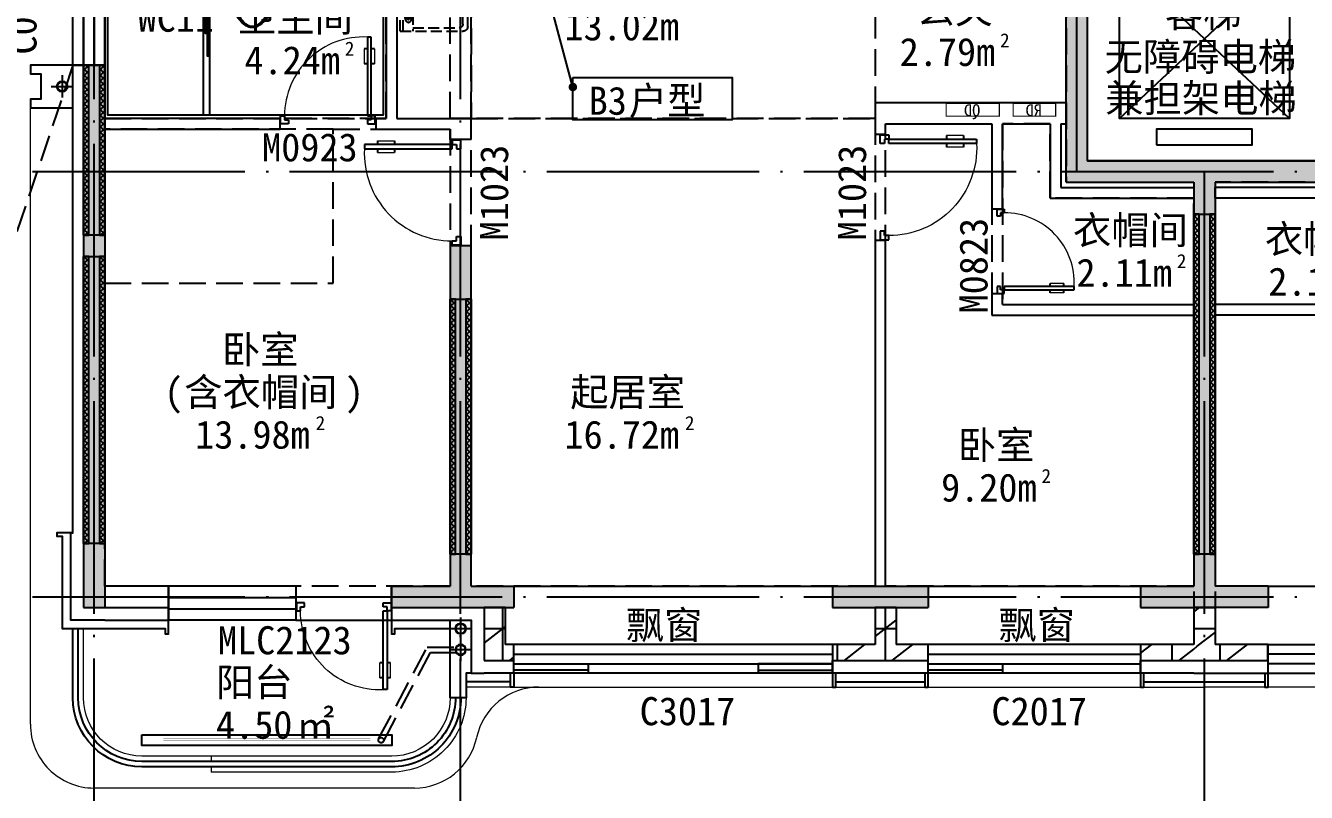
# Model space of a CAD drawing. Extents: x -46233 to 84150, y 109350 to 390860.
# Drawn here: x 7158 to 19213, y 254659 to 261873 of the extents above; entities that cross this region are included whole.
import ezdxf
from ezdxf.xclip import XClip

# ---------------------------------------------------------------- set-up
doc = ezdxf.new("R2010")
doc.units = 0
doc.header["$LTSCALE"] = 1000
doc.header["$MEASUREMENT"] = 0
doc.header["$XCLIPFRAME"] = 0
for name, pattern in [('125-WC-2x1.6+2.65x1.6$0$__DASH', [0.35, 0.25, -0.1]), ('3#-轴线$1$DOTE', [2.42, 2, -0.2, 0.02, -0.2]), ('3#楼O层线脚$0$DASH', [0.35, 0.25, -0.1]), ('3#楼O层线脚$0$DOTE', [2.42, 2, -0.2, 0.02, -0.2]), ('DASH', [0.35, 0.25, -0.1])]:
    doc.linetypes.add(name, pattern=pattern)
doc.layers.get('Defpoints').update_dxf_attribs({"color": 4, "linetype": 'DASH'})
for name, color, linetype in [('$1$A-ANNO-TEXT', 7, 'Continuous'), ('120-O-MC$0$A-ANNO-HATC-SOLD', 252, 'Continuous'), ('120-O-MC$0$A-COLU-CONC-HATC', 204, 'Continuous'), ('120-O-MC$0$A-DOOR', 51, 'Continuous'), ('120-O-MC$0$A-WALL-BLOK', 131, 'Continuous'), ('120-O-MC$0$A-WALL-INSL', 241, 'Continuous'), ('120-墙体$0$120-墙体$0$A-COLU-CONC-HATC', 204, 'Continuous'), ('120-墙体$0$120-墙体$0$A-WALL-BLOK', 131, 'Continuous'), ('120-墙体$0$120-墙体$0$A-WALL-CONC', 9, 'Continuous'), ('120-文字-标$0$A-ANNO-TEXT', 7, 'Continuous'), ('125-MC-交接$0$A-COLU-CONC-HATC', 204, 'Continuous'), ('125-MC-交接$0$A-WALL-BLOK', 131, 'Continuous'), ('125-MC-交接$0$A-WALL-INSL', 241, 'Continuous'), ('125-MC编号-偶$0$A-ANNO-TEXT', 255, 'Continuous'), ('125-O-MC$0$A-ANNO-HATC-SOLD', 252, 'Continuous'), ('125-O-MC$0$A-COLU-CONC-HATC', 204, 'Continuous'), ('125-O-MC$0$A-DOOR', 51, 'Continuous'), ('125-O-MC$0$A-FLOR-HRAL', 71, 'Continuous'), ('125-O-MC$0$A-WALL-BLOK', 131, 'Continuous'), ('125-O-MC$0$A-WALL-INSL', 241, 'Continuous'), ('125-WC-2x1.6+2.65x1.6$0$A-FLOR-SPCL', 225, 'Continuous'), ('125-WC-2x1.6+2.65x1.6$0$FF-FIXT', 31, 'Continuous'), ('125-WC-2x1.6+2.65x1.6$0$FF-洁具及配件', 31, 'Continuous'), ('125-墙体$0$$0$A-ANNO-TEXT', 3, 'Continuous'), ('125-墙体$0$125-墙体$0$A-COLU-CONC-HATC', 204, 'Continuous'), ('125-墙体$0$125-墙体$0$A-DOOR', 51, 'Continuous'), ('125-墙体$0$125-墙体$0$A-WALL-BLOK', 131, 'Continuous'), ('125-墙体$0$125-墙体$0$A-WALL-CONC', 9, 'Continuous'), ('125-墙体$0$125-墙体$0$A-WALL-INSL', 241, 'Continuous'), ('125-墙体$0$P-FIRE-FH', 1, 'Continuous'), ('125-文字-标$0$A-ANNO-TEXT', 7, 'Continuous'), ('125-核心筒-标准层$0$A-COLU-CONC-HATC', 204, 'Continuous'), ('125-核心筒-标准层$0$A-FLOR-EVTR', 51, 'Continuous'), ('125-核心筒-标准层$0$A-WALL-CONC', 9, 'Continuous'), ('3#-轴线$1$A-ANNO-DOTE', 10, '3#-轴线$1$DOTE'), ('3#楼O层线脚$0$A-00-HX-113-wall-01Y$0$HRAL', 31, 'Continuous'), ('3#楼O层线脚$0$A-00-HX-113-wall-01Y$0$SUPF', 151, 'Continuous'), ('3#楼O层线脚$0$A-FLOR-OVHD', 171, '3#楼O层线脚$0$DASH'), ('3#楼O层线脚$0$A-FLOR-UNDR', 177, 'Continuous'), ('3#楼O层线脚$0$bolibeiban剖', 4, 'Continuous'), ('A-ANNO-HATC-PATT', 8, 'Continuous'), ('A-ANNO-NOTE', 3, 'Continuous'), ('A-ANNO-TEXT', 255, 'Continuous'), ('A-DRAN-SYMB', 243, 'Continuous'), ('A-WALL-INSL', 241, 'Continuous'), ('S-ANNO-TEXT', 7, 'Continuous'), ('S-PC-FQ-WYQ', 4, 'Continuous'), ('公区-文字-标$0$A-ANNO-TEXT', 7, 'Continuous')]:
    doc.layers.add(name, color=color, linetype=linetype)
doc.layers.add('3#楼O层线脚$0$A-00-15-1#-PM-2F$0$00-装饰-看', color=46, linetype='Continuous', lineweight=5)
doc.layers.add('3#楼O层线脚$0$A-00-15-4#-PM-TF$0$00-装饰-看', color=46, linetype='Continuous', lineweight=5)
doc.styles.add('120-文字-标$0$Standard', font='')
doc.styles.add('125-MC编号-偶$0$Standard', font='')
doc.styles.add('125-墙体$0$Standard', font='')
doc.styles.add('125-文字-标$0$Standard', font='')
doc.styles.get("Standard").update_dxf_attribs({"font": ''})
doc.styles.add('公区-文字-标$0$Standard', font='')
doc.styles.get('120-文字-标$0$Standard').set_extended_font_data('SimSun')
doc.styles.get('125-MC编号-偶$0$Standard').set_extended_font_data('SimSun')
doc.styles.get('125-墙体$0$Standard').set_extended_font_data('SimSun')
doc.styles.get('125-文字-标$0$Standard').set_extended_font_data('SimSun')
doc.styles.get('Standard').set_extended_font_data('SimSun')
doc.styles.get('公区-文字-标$0$Standard').set_extended_font_data('SimSun')
pattern_1 = [(0, (0, 0), (0, 350), []), (37.875, (400, 0), (-169.6153, 218.0767), []), (90, (400, 0), (-450, 3e-14), [])]

# ---------------------------------------------------------------- blocks, each defined once
blk = doc.blocks.new('125-O-MC$0$BGBFG')
at = {"layer": '125-O-MC$0$A-FLOR-HRAL'}
blk.add_lwpolyline([(0, 0), (700, 0), (700, -60), (0, -60)], close=True, dxfattribs=at)
blk.add_lwpolyline([(700, 0), (700, -90)], dxfattribs=at)
blk = doc.blocks.new('125-O-MC$0$$DorLib2D$00000009')
for p, q in [((0.413, 0.905), (0.413, 0.081)), ((0.454, 0.905), (0.413, 0.905)), ((0.454, 0.081), (0.454, 0.905)), ((0.413, 0.782), (0.378, 0.782)), ((0.489, 0.782), (0.454, 0.782)), ((0.413, 0.624), (0.378, 0.624)), ((0.489, 0.624), (0.454, 0.624)), ((-0.494, 0.081), (-0.453, 0.081)), ((-0.494, -0.002), (-0.494, 0.081)), ((-0.453, 0.081), (-0.453, 0.039)), ((-0.453, 0.039), (-0.412, 0.039)), ((-0.412, 0.039), (-0.412, -0.002)), ((0.413, 0.081), (0.454, 0.081)), ((0.454, 0.039), (0.413, 0.039)), ((0.413, 0.039), (0.413, -0.002)), ((0.495, 0.081), (0.454, 0.081)), ((0.454, 0.081), (0.454, 0.039)), ((0.495, -0.002), (0.495, 0.081)), ((-0.494, -0.002), (-0.494, -0.002)), ((-0.412, -0.002), (-0.494, -0.002)), ((0.413, -0.002), (0.495, -0.002)), ((0.495, -0.002), (0.495, -0.002))]:
    blk.add_line(p, q)
at = {"lineweight": 13}
for p, q in [((0.378, 0.782), (0.378, 0.624)), ((0.489, 0.782), (0.489, 0.624))]:
    blk.add_line(p, q, dxfattribs=at)
blk.add_arc((0.372, 0.082), 0.825, 87.134, 180.0717, dxfattribs=at)
blk = doc.blocks.new('125-O-MC$0$$TCHSYS$WIN2D')
for p, q in [((-0.5, 0.5), (0.5, 0.5)), ((-0.5, 0.5), (-0.5, -0.5)), ((0.5, 0.5), (0.5, -0.5)), ((0.5, 0.167), (-0.5, 0.167)), ((0.5, -0.167), (-0.5, -0.167)), ((-0.5, -0.5), (0.5, -0.5))]:
    blk.add_line(p, q)
blk = doc.blocks.new('125-O-MC$0$$WINLIB2D$00000001')
at = {"color": 0}
for points in [[(-0.5, 0.5), (-0.5, -0.5)], [(-0.5, 0.5), (0.5, 0.5)], [(0.5, -0.5), (0.5, 0.5)], [(0.5, 0.1667), (-0.5, 0.1667)], [(0.5, -0.1667), (-0.5, -0.1667)], [(-0.5, -0.5), (0.5, -0.5)]]:
    blk.add_lwpolyline(points, dxfattribs=at)
blk = doc.blocks.new('125-O-MC')
at = {"layer": '125-O-MC$0$A-COLU-CONC-HATC'}
h = blk.add_hatch(dxfattribs=at)
h.set_pattern_fill('空心砖', color=256, scale=100, style=0)
h.set_pattern_definition(pattern_1)
h.paths.add_polyline_path([(3670, -11200), (3670, -11700), (3870, -11550), (3870, -11200)])
h = blk.add_hatch(dxfattribs=at)
h.set_pattern_fill('空心砖', color=256, scale=100, style=0)
h.set_pattern_definition(pattern_1)
h.paths.add_polyline_path([(7350, -11200), (7350, -11550), (7450, -11600), (7550, -11550), (7550, -11200)])
h = blk.add_hatch(dxfattribs=at)
h.set_pattern_fill('空心砖', color=256, scale=100, style=0)
h.set_pattern_definition(pattern_1)
h.paths.add_polyline_path([(3670, -11700), (3950, -11700), (3950, -11550), (3870, -11550)])
h = blk.add_hatch(dxfattribs=at)
h.set_pattern_fill('空心砖', color=256, scale=100, style=0)
h.set_pattern_definition(pattern_1)
h.paths.add_polyline_path([(7350, -11550), (6950, -11550), (6950, -11700), (7450, -11700), (7450, -11600)])
h = blk.add_hatch(dxfattribs=at)
h.set_pattern_fill('空心砖', color=256, scale=100, style=0)
h.set_pattern_definition(pattern_1)
h.paths.add_polyline_path([(7450, -11700), (7850, -11700), (7850, -11550), (7550, -11550), (7450, -11600)])
h = blk.add_hatch(dxfattribs=at)
h.set_pattern_fill('空心砖', color=256, scale=100, style=0)
h.set_pattern_definition(pattern_1)
h.paths.add_polyline_path([(10350, -11550), (9850, -11550), (9850, -11700), (10350, -11700)])
at = {"layer": '125-O-MC$0$A-ANNO-HATC-SOLD'}
for points in [[(3950, -11000), (6950, -11000)], [(7850, -11000), (9850, -11000)]]:
    blk.add_lwpolyline(points, dxfattribs=at)
at = {"layer": '125-O-MC$0$A-DOOR'}
blk.add_line((1900, -11320), (2800, -11320), dxfattribs=at)
at = {"layer": '125-O-MC$0$A-WALL-BLOK'}
for p, q in [((700, -11000), (100, -11000)), ((100, -11000), (100, -11200)), ((700, -11200), (700, -11000)), ((2800, -11200), (2800, -11000)), ((100, -11200), (700, -11200)), ((3670, -11200), (3670, -11700)), ((3870, -11200), (3670, -11200)), ((3870, -11200), (3870, -11550)), ((7350, -11200), (7350, -11550)), ((7550, -11200), (7350, -11200)), ((7550, -11200), (7550, -11550)), ((3950, -11550), (3870, -11550)), ((3950, -11700), (3950, -11550)), ((7350, -11550), (6950, -11550)), ((6950, -11550), (6950, -11700)), ((7850, -11550), (7550, -11550)), ((7850, -11700), (7850, -11550)), ((10350, -11550), (9850, -11550)), ((9850, -11550), (9850, -11700)), ((3670, -11700), (3950, -11700)), ((6950, -11700), (7450, -11700)), ((7450, -11700), (7850, -11700)), ((9850, -11700), (10350, -11700))]:
    blk.add_line(p, q, dxfattribs=at)
at = {"layer": '125-O-MC$0$A-WALL-INSL'}
for p, q in [((700, -11320), (700, -11200)), ((100, -11320), (700, -11320)), ((3950, -11820), (3950, -11700)), ((6950, -11820), (6950, -11700)), ((7850, -11820), (7850, -11700)), ((9850, -11820), (9850, -11700)), ((3950, -11820), (3670, -11820)), ((7450, -11820), (6950, -11820)), ((7850, -11820), (7450, -11820)), ((10350, -11820), (9850, -11820))]:
    blk.add_line(p, q, dxfattribs=at)
for points in [[(100, -11320), (-220, -11320), (-220, -10500), (-200, -10500), (-200, -6100), (-100, -6100)], [(2800, -11200), (2800, -11320), (3550, -11320), (3550, -11820), (3670, -11820)]]:
    blk.add_lwpolyline(points, dxfattribs=at)
for p in [(3950, -11730), (7850, -11730)]:
    blk.add_blockref('125-O-MC$0$BGBFG', p)
at = {"xscale": -1}
blk.add_blockref('125-O-MC$0$BGBFG', (6950, -11730), dxfattribs=at)
at = {"layer": '125-O-MC$0$A-DOOR', "zscale": 320}
for name, p, xscale, yscale in [('125-O-MC$0$$TCHSYS$WIN2D', (1300, -11160), -1200, 320), ('125-O-MC$0$$DorLib2D$00000009', (2350, -11160), 900, -900)]:
    blk.add_blockref(name, p, dxfattribs=dict(at, xscale=xscale, yscale=yscale))
at = {"layer": '125-O-MC$0$A-DOOR', "yscale": -270, "zscale": 270, "rotation": 180}
for p, xscale in [((5450, -11685), 3000), ((8850, -11685), 1999.827914118767)]:
    blk.add_blockref('125-O-MC$0$$WINLIB2D$00000001', p, dxfattribs=dict(at, xscale=xscale))
blk = doc.blocks.new('120-O-MC$0$$TCHSYS$WIN2D')
for p, q in [((-0.5, 0.5), (0.5, 0.5)), ((-0.5, 0.5), (-0.5, -0.5)), ((0.5, 0.5), (0.5, -0.5)), ((0.5, 0.1667), (-0.5, 0.1667)), ((0.5, -0.1667), (-0.5, -0.1667)), ((-0.5, -0.5), (0.5, -0.5))]:
    blk.add_line(p, q)
blk = doc.blocks.new('120-O-MC')
at = {"layer": '120-O-MC$0$A-COLU-CONC-HATC'}
h = blk.add_hatch(dxfattribs=at)
h.set_pattern_fill('空心砖', color=256, scale=100, style=0)
h.set_pattern_definition(pattern_1)
h.paths.add_polyline_path([(-9550, -11700.000521), (-9050, -11700.000521), (-9050, -11550.000521), (-9550, -11550.000521)])
at = {"layer": '120-O-MC$0$A-ANNO-HATC-SOLD'}
blk.add_lwpolyline([(-9050, -11000), (-7050, -11000)], dxfattribs=at)
at = {"layer": '120-O-MC$0$A-WALL-BLOK'}
for p, q in [((-9050, -11550.000521), (-9550, -11550.000521)), ((-9050, -11700.000521), (-9050, -11550.000521)), ((-9550, -11700.000521), (-9050, -11700.000521))]:
    blk.add_line(p, q, dxfattribs=at)
at = {"layer": '120-O-MC$0$A-WALL-INSL'}
for p, q in [((-9050, -11820.000521), (-9050, -11700.000521)), ((-9550, -11820.000521), (-9050, -11820.000521))]:
    blk.add_line(p, q, dxfattribs=at)
at = {"layer": '120-O-MC$0$A-DOOR', "xscale": 2000, "yscale": -270, "zscale": 270}
blk.add_blockref('120-O-MC$0$$TCHSYS$WIN2D', (-8050, -11685.000521), dxfattribs=at)
blk = doc.blocks.new('125-MC-交接')
at = {"layer": '125-MC-交接$0$A-COLU-CONC-HATC'}
h = blk.add_hatch(dxfattribs=at)
h.set_pattern_fill('空心砖', color=256, scale=100, style=0)
h.set_pattern_definition(pattern_1)
h.paths.add_polyline_path([(-100, -100), (-100, -450), (0, -500), (100, -450), (100, -100)])
h = blk.add_hatch(dxfattribs=at)
h.set_pattern_fill('空心砖', color=256, scale=100, style=0)
h.set_pattern_definition(pattern_1)
h.paths.add_polyline_path([(-100, -450), (-100, -600), (0, -600), (0, -500)])
h = blk.add_hatch(dxfattribs=at)
h.set_pattern_fill('空心砖', color=256, scale=100, style=0)
h.set_pattern_definition(pattern_1)
h.paths.add_polyline_path([(0, -500), (0, -600), (100, -600), (100, -450)])
at = {"layer": '125-MC-交接$0$A-WALL-BLOK'}
for p, q in [((-100, -100), (-100, -450)), ((100, -100), (-100, -100)), ((100, -100), (100, -450)), ((-100, -450), (-100, -450)), ((100, -450), (100, -450)), ((-100, -600), (0, -600)), ((0, -600), (100, -600))]:
    blk.add_line(p, q, dxfattribs=at)
at = {"layer": '125-MC-交接$0$A-WALL-INSL'}
for p, q in [((-100, -720), (0, -720)), ((0, -720), (100, -720))]:
    blk.add_line(p, q, dxfattribs=at)
blk = doc.blocks.new('125-WC-2x1.6+2.65x1.6$0$A$C096A077C')
at = {"layer": '125-WC-2x1.6+2.65x1.6$0$A-FLOR-SPCL'}
blk.add_line((-182, 0), (57, 0), dxfattribs=at)
for points in [[(-366, -84), (-534, -84), (-534, 84), (-366, 84)], [(-369, -81), (-531, -81), (-531, 81), (-369, 81)], [(-30, -23), (-30, 23), (-150, 23), (-150, -23)], [(-150, 20), (-150, -20), (-30, -20), (-30, 20)], [(-30, -60), (-30, 60), (0, 60), (0, -60)]]:
    blk.add_lwpolyline(points, close=True, dxfattribs=at)
for points in [[(-450, -45), (-450, 45)], [(-405, 0), (-495, 0)]]:
    blk.add_lwpolyline(points, dxfattribs=at)
blk.add_circle((-450, 0), 11.2, dxfattribs=at)
blk = doc.blocks.new('125-WC-2x1.6+2.65x1.6$0$A$C569A68CE')
at = {"layer": '125-WC-2x1.6+2.65x1.6$0$A-FLOR-SPCL'}
for p, q in [((-17, -195), (-16, -195)), ((14, -195), (15, -195))]:
    blk.add_line(p, q, dxfattribs=at)
for points in [[(21, 14), (17, 19), (11, 23), (5, 26), (-1, 27), (-7, 26), (-13, 23), (-19, 19), (-23, 14), (-25, 8), (-26, 2), (-25, -5), (-23, -11), (-19, -16), (-13, -20), (-8, -22), (-7, -23), (-6, -23), (-5, -24), (-5, -25), (-5, -26), (-5, -76), (-5, -77), (-5, -78), (-4, -79), (-3, -80), (-2, -80), (-1, -80), (0, -80), (1, -80), (2, -79), (3, -78), (3, -77), (3, -76), (3, -26), (3, -25), (3, -24), (4, -23), (5, -23), (5, -22), (11, -20), (17, -16), (21, -11), (23, -5), (24, 2), (23, 8)], [(20, 14), (16, 19), (11, 23), (5, 25), (-1, 26), (-7, 25), (-13, 23), (-18, 19), (-22, 14), (-25, 8), (-26, 2), (-25, -4), (-22, -10), (-18, -15), (-13, -19), (-7, -22), (-6, -22), (-6, -23), (-5, -24), (-5, -25), (-5, -26), (-5, -76), (-4, -77), (-4, -78), (-4, -79), (-3, -79), (-2, -80), (-1, -80), (0, -80), (1, -79), (1, -79), (2, -78), (2, -77), (2, -76), (2, -26), (2, -25), (3, -24), (4, -23), (4, -22), (5, -22), (11, -19), (16, -15), (20, -10), (23, -4), (23, 2), (23, 8)], [(16, -16), (15, -17), (15, -190), (14, -194), (13, -198), (10, -201), (7, -204), (3, -206), (-1, -206), (-5, -206), (-9, -204), (-12, -201), (-15, -198), (-16, -194), (-17, -190), (-17, -17), (-18, -16), (-18, -190), (-17, -195), (-16, -199), (-13, -202), (-10, -205), (-5, -207), (-1, -207), (3, -207), (7, -205), (11, -202), (14, -199), (15, -195), (16, -190)], [(15, -17), (11, -20), (5, -22), (5, -23), (4, -23), (3, -24), (3, -25), (3, -26), (3, -76), (3, -78), (2, -79), (1, -80), (-2, -80), (-3, -80), (-4, -79), (-5, -78), (-5, -76), (-5, -26), (-5, -25), (-5, -24), (-6, -23), (-7, -23), (-8, -22), (-13, -20), (-17, -17), (-17, -190), (-16, -194), (-15, -198), (-12, -201), (-9, -204), (-5, -206), (-1, -206), (3, -206), (7, -204), (10, -201), (13, -198), (14, -194), (15, -190)]]:
    blk.add_lwpolyline(points, close=True, dxfattribs=at)
blk.add_lwpolyline([(-14, -72), (-14, -71), (-13, -71), (-13, -71), (-13, -71), (-13, -71), (-13, -70), (-13, -70), (-13, -70), (-13, -70), (-13, -70), (-12, -69), (-12, -69), (-11, -69), (-11, -69), (-10, -68), (-9, -68), (-8, -68), (-6, -67), (-4, -67), (-2, -67), (0, -67), (2, -67), (4, -67), (5, -68), (7, -68), (8, -68), (8, -69), (9, -69), (10, -69), (10, -69), (11, -70), (11, -70), (11, -70), (11, -70), (11, -70), (11, -71), (11, -71), (11, -71), (11, -71), (11, -71), (11, -72), (11, -72), (11, -72), (11, -72), (11, -72), (11, -72), (11, -73), (11, -73), (11, -73), (11, -73), (11, -73), (10, -74), (10, -74), (9, -74), (8, -74), (8, -75), (7, -75), (5, -75), (4, -76), (2, -76), (0, -76), (-2, -76), (-4, -76), (-6, -76), (-8, -75), (-9, -75), (-10, -75), (-11, -74), (-11, -74), (-12, -74), (-12, -74), (-13, -73), (-13, -73), (-13, -73), (-13, -73), (-13, -73), (-13, -72), (-13, -72), (-13, -72), (-13, -72), (-14, -72), (-14, -72)], dxfattribs=at)
blk = doc.blocks.new('125-WC-2x1.6+2.65x1.6$0$A$C05716B03')
at = {"layer": '125-WC-2x1.6+2.65x1.6$0$A-FLOR-SPCL'}
for points in [[(-100, 400), (500, 400), (500, 0), (-100, 0)], [(475, 25), (-75, 25), (-75, 375), (475, 375)]]:
    blk.add_lwpolyline(points, close=True, dxfattribs=at)
for radius in [36, 23]:
    blk.add_circle((200, 192), radius, dxfattribs=at)
blk = doc.blocks.new('125-WC-2x1.6+2.65x1.6$0$A$C4A066A6E')
at = {"layer": '125-WC-2x1.6+2.65x1.6$0$FF-FIXT', "color": 8}
blk.add_blockref('125-WC-2x1.6+2.65x1.6$0$A$C569A68CE', (0, 456), dxfattribs=at)
at = {"layer": '125-WC-2x1.6+2.65x1.6$0$FF-洁具及配件', "color": 8, "ltscale": 0.01, "xscale": -1}
blk.add_blockref('125-WC-2x1.6+2.65x1.6$0$A$C05716B03', (200, 0), dxfattribs=at)
blk = doc.blocks.new('125-WC-2x1.6+2.65x1.6$0$REWREWR')
at = {"layer": '125-WC-2x1.6+2.65x1.6$0$A-FLOR-SPCL', "linetype": '125-WC-2x1.6+2.65x1.6$0$__DASH', "ltscale": 0.5}
for p, q in [((15260162, -510296), (15260785, -510296)), ((15260112, -511063), (15260112, -510346)), ((15260150, -510918), (15260150, -510391)), ((15260190, -510351), (15260757, -510351)), ((15260797, -510918), (15260797, -510391)), ((15260835, -510346), (15260835, -511063)), ((15260835, -510918), (15260112, -510918)), ((15260243, -510975), (15260243, -510964)), ((15260324, -510950), (15260259, -510950)), ((15260259, -510950), (15260259, -510966)), ((15260259, -510966), (15260324, -510966)), ((15260324, -510966), (15260324, -510950)), ((15260334, -510976), (15260334, -510964)), ((15260709, -510997), (15260709, -511028)), ((15260793, -510997), (15260709, -510997)), ((15260793, -511028), (15260793, -510997)), ((15260112, -511027), (15260709, -511027)), ((15260112, -511063), (15260835, -511063)), ((15260793, -511027), (15260835, -511027))]:
    blk.add_line(p, q, dxfattribs=at)
blk.add_lwpolyline([(15260374, -510968, 0.185158), (15260369, -510956, 0.102042), (15260350, -510941, 0.060862), (15260325, -510933, 0.047173), (15260291, -510930, 0.047173), (15260257, -510933, 0.060862), (15260232, -510941, 0.102042), (15260213, -510956, 0.185158), (15260208, -510968, 0.185158), (15260213, -510981, 0.102042), (15260232, -510995, 0.060862), (15260257, -511003, 0.047173), (15260291, -511007, 0.047173), (15260325, -511003, 0.060862), (15260350, -510995, 0.102042), (15260369, -510981, 0.185158)], format="xyb", close=True, dxfattribs=at)
for points in [[(15260259, -510955, 0.008736), (15260256, -510956, 0.076276), (15260244, -510961, 0.259034), (15260243, -510964, 0.259034)], [(15260243, -510964, 0.259034), (15260244, -510968, 0.076276), (15260256, -510973, 0.036515), (15260270, -510975, 0.026615), (15260288, -510976, 0.026615), (15260307, -510975, 0.036515), (15260321, -510973, 0.076276), (15260332, -510968, 0.259034), (15260334, -510964, 0.259034), (15260332, -510961, 0.056762), (15260324, -510957, 0.036515)], [(15260243, -510975, 0.259034), (15260244, -510978, 0.076276), (15260256, -510983, 0.036515), (15260270, -510986, 0.026615), (15260288, -510987, 0.026615), (15260307, -510986, 0.036515), (15260321, -510983, 0.076276), (15260332, -510978, 0.259034), (15260334, -510975, 0.078462), (15260334, -510973, 0.056762)]]:
    blk.add_lwpolyline(points, format="xyb", dxfattribs=at)
blk.add_circle((15260749, -511028), 17.5, dxfattribs=at)
for centre, radius, start, end in [((15260162, -510346), 50, 90, 180), ((15260785, -510346), 50, 0, 90), ((15260190, -510391), 40, 90, 180), ((15260757, -510391), 40, 0, 90)]:
    blk.add_arc(centre, radius, start, end, dxfattribs=at)
at = {"layer": '125-WC-2x1.6+2.65x1.6$0$A-FLOR-SPCL', "linetype": '125-WC-2x1.6+2.65x1.6$0$__DASH', "ltscale": 0.5, "width": 0.8, "flags": 9}
for tag in ['YSIZE', 'XSIZE']:
    blk.add_attdef(tag, (15260490, -511063), '', height=0.5, rotation=180, dxfattribs=at)
blk = doc.blocks.new('125-WC-2x1.6+2.65x1.6$0$A$C446C3F73')
at = {"layer": '125-WC-2x1.6+2.65x1.6$0$A-FLOR-SPCL'}
blk.add_lwpolyline([(-50, -50), (50, -50), (50, 50), (-50, 50)], close=True, dxfattribs=at)
for centre, radius in [((-39, 39), 4), ((0, 0), 40), ((39, 39), 4), ((-39, -39), 4), ((39, -39), 4)]:
    blk.add_circle(centre, radius, dxfattribs=at)
blk = doc.blocks.new('125-WC-2x1.6+2.65x1.6$0$dfghrtjrtuj6')
at = {"layer": '125-WC-2x1.6+2.65x1.6$0$A-FLOR-SPCL'}
for points in [[(-217, 0, 0.071142), (-213, -58, 0.019152), (-193, -212, 0.090609), (-149, -404, 0.163158), (-38, -508, 0.273043), (73, -490, 0.094885), (149, -404, 0.090609), (193, -212, 0.019152), (213, -58, 0.071142), (217, 0)], [(-165, -12, 0.180688), (-197, -186, -4.705295)], [(-107, -6, 0.237416), (-194, -208, -3.87225)], [(-120, -51, 0.129606), (-180, -259, 0.211204), (-80, -482, 2.252949)], [(106, -51, -0.095348), (166, -225, -0.180567), (120, -417, -0.059956), (65, -481, -0.149733), (0, -504, -0.149733), (-65, -481, -0.059956), (-120, -417, -0.180567), (-166, -225, -0.095348), (-106, -51, 0.095348)], [(-61, -51), (-62, -32, 1.018669), (-84, -32), (-85, -51)], [(61, -51), (62, -32, -1.018669), (84, -32), (85, -51)], [(120, -51, -0.129606), (180, -259, -0.211204), (80, -482, -2.252949)], [(107, -6, -0.237416), (194, -208, 3.87225)], [(165, -12, -0.180688), (197, -186, 4.705295)]]:
    blk.add_lwpolyline(points, format="xyb", dxfattribs=at)
blk.add_lwpolyline([(-120, -51), (120, -51)], dxfattribs=at)
blk = doc.blocks.new('125-WC-2x1.6+2.65x1.6')
at = {"layer": '125-WC-2x1.6+2.65x1.6$0$A-FLOR-SPCL'}
for p, q in [((3320, -970), (2130, -970)), ((1030, -1370), (1970, -1370)), ((990, -1930), (990, -1730)), ((1770, -1930), (990, -1930))]:
    blk.add_line(p, q, dxfattribs=at)
for points in [[(1030, -1570), (1970, -1570), (1970, -30), (30, -30), (30, -1220), (1030, -1220)], [(995, -543), (1005, -543), (1005, -1138), (995, -1138)], [(1009, -625), (1019, -625), (1019, -1220), (1009, -1220)], [(716, -1250), (934, -1250), (934, -1584), (716, -1584)], [(1280, -1414), (1720, -1414), (1720, -1526), (1280, -1526)], [(2130, -1570), (3320, -1570), (3320, -1410), (2130, -1410)], [(2150, -1550), (3300, -1550), (3300, -1430), (2150, -1430)], [(30, -1730), (2620, -1730), (2620, -3270), (30, -3270)], [(948, -1730), (958, -1730), (958, -2500), (948, -2500)], [(990, -1890), (2620, -1890), (2620, -1730), (990, -1730)], [(1010, -1870), (2600, -1870), (2600, -1750), (1010, -1750)], [(966, -1946), (976, -1946), (976, -2716), (966, -2716)]]:
    blk.add_lwpolyline(points, close=True, dxfattribs=at)
for points in [[(970, -30), (970, -1220)], [(1030, -30), (1030, -1220)], [(2100, -950), (2130, -950), (2130, -1570), (3320, -1570), (3320, -970), (3450, -970), (3450, -1000)], [(934, -1250), (716, -1584)], [(716, -1250), (934, -1584)], [(930, -3270), (930, -1730)], [(990, -3270), (990, -1730)], [(1770, -1730), (2620, -1730), (2620, -2330), (1770, -2330), (1770, -1930)]]:
    blk.add_lwpolyline(points, dxfattribs=at)
at = {"layer": '125-WC-2x1.6+2.65x1.6$0$A-FLOR-SPCL', "linetype": '125-WC-2x1.6+2.65x1.6$0$__DASH', "ltscale": 0.5}
blk.add_lwpolyline([(1613, -1886), (1172, -1886), (1172, -1774), (1613, -1774)], close=True, dxfattribs=at)
at = {"layer": 'Defpoints'}
for points in [[(0, 0), (2000, 0), (2000, -1600), (0, -1600)], [(0, -1700), (2650, -1700), (2650, -3300), (0, -3300)]]:
    blk.add_lwpolyline(points, close=True, dxfattribs=at)
at = {"layer": '125-WC-2x1.6+2.65x1.6$0$A-FLOR-SPCL'}
for name, p, rotation in [('125-WC-2x1.6+2.65x1.6$0$A$C096A077C', (450, -1220), 270), ('125-WC-2x1.6+2.65x1.6$0$A$C4A066A6E', (2724, -1087), 180), ('125-WC-2x1.6+2.65x1.6$0$A$C096A077C', (480, -1730), 90)]:
    blk.add_blockref(name, p, dxfattribs=dict(at, rotation=rotation))
at = {"layer": '125-WC-2x1.6+2.65x1.6$0$A-FLOR-SPCL', "xscale": -1}
for name, p, rotation in [('125-WC-2x1.6+2.65x1.6$0$dfghrtjrtuj6', (1503, -1370), 180), ('125-WC-2x1.6+2.65x1.6$0$A$C446C3F73', (450, -1150), 270), ('125-WC-2x1.6+2.65x1.6$0$A$C446C3F73', (1080, -1320), 270), ('125-WC-2x1.6+2.65x1.6$0$A$C446C3F73', (480, -1780), 270), ('125-WC-2x1.6+2.65x1.6$0$A$C446C3F73', (1040, -1980), 270)]:
    blk.add_blockref(name, p, dxfattribs=dict(at, rotation=rotation))
at = {"layer": '125-WC-2x1.6+2.65x1.6$0$A-FLOR-SPCL'}
blk.add_blockref('125-WC-2x1.6+2.65x1.6$0$A$C4A066A6E', (2199, -2212), dxfattribs=at)
at = {"layer": '125-WC-2x1.6+2.65x1.6$0$A-FLOR-SPCL', "xscale": -1}
blk.add_blockref('125-WC-2x1.6+2.65x1.6$0$A$C446C3F73', (2800, -1840), dxfattribs=at)
at = {"layer": '125-WC-2x1.6+2.65x1.6$0$A-FLOR-SPCL', "xscale": -0.830108359133127, "yscale": 0.830108359133127, "zscale": 0.830108359133127, "rotation": 270}
blk.add_blockref('125-WC-2x1.6+2.65x1.6$0$REWREWR', (427017, -12670026), dxfattribs=at)
at = {"layer": '125-WC-2x1.6+2.65x1.6$0$FF-洁具及配件', "xscale": -1}
blk.add_blockref('125-WC-2x1.6+2.65x1.6$0$dfghrtjrtuj6', (1390, -1930), dxfattribs=at)
blk = doc.blocks.new('125-墙体$0$$0$FREVGFRTG')
at = {"layer": '125-墙体$0$P-FIRE-FH', "linetype": 'Continuous', "lineweight": 13, "const_width": 10}
for points in [[(0, 0), (400, 0), (400, 120), (0, 120)], [(530, 120), (1030, 120), (1030, 0), (530, 0)]]:
    blk.add_lwpolyline(points, close=True, dxfattribs=at)
at = {"layer": '125-墙体$0$$0$A-ANNO-TEXT', "color": 1, "style": '125-墙体$0$Standard'}
for s, p in [('RD', (129, 0)), ('QD', (709, 0))]:
    blk.add_text(s, height=113.3, dxfattribs=at).set_placement(p)
blk = doc.blocks.new('125-墙体$0$125-墙体$0$$DorLib2D$00000009')
for p, q in [((0.413, 0.905), (0.413, 0.081)), ((0.454, 0.905), (0.413, 0.905)), ((0.454, 0.081), (0.454, 0.905)), ((0.413, 0.782), (0.378, 0.782)), ((0.489, 0.782), (0.454, 0.782)), ((0.413, 0.624), (0.378, 0.624)), ((0.489, 0.624), (0.454, 0.624)), ((-0.494, 0.081), (-0.453, 0.081)), ((-0.494, -0.002), (-0.494, 0.081)), ((-0.453, 0.081), (-0.453, 0.039)), ((-0.453, 0.039), (-0.412, 0.039)), ((-0.412, 0.039), (-0.412, -0.002)), ((0.413, 0.081), (0.454, 0.081)), ((0.454, 0.039), (0.413, 0.039)), ((0.413, 0.039), (0.413, -0.002)), ((0.495, 0.081), (0.454, 0.081)), ((0.454, 0.081), (0.454, 0.039)), ((0.495, -0.002), (0.495, 0.081)), ((-0.494, -0.002), (-0.494, -0.002)), ((-0.412, -0.002), (-0.494, -0.002)), ((0.413, -0.002), (0.495, -0.002)), ((0.495, -0.002), (0.495, -0.002))]:
    blk.add_line(p, q)
at = {"lineweight": 13}
for p, q in [((0.378, 0.782), (0.378, 0.624)), ((0.489, 0.782), (0.489, 0.624))]:
    blk.add_line(p, q, dxfattribs=at)
blk.add_arc((0.372, 0.082), 0.825, 87.134, 180.0717, dxfattribs=at)
blk = doc.blocks.new('125-墙体$0$125-墙体$0$$TCHSYS$WIN2D')
for p, q in [((-0.5, 0.5), (0.5, 0.5)), ((-0.5, 0.5), (-0.5, -0.5)), ((0.5, 0.5), (0.5, -0.5)), ((0.5, 0.167), (-0.5, 0.167)), ((0.5, -0.167), (-0.5, -0.167)), ((-0.5, -0.5), (0.5, -0.5))]:
    blk.add_line(p, q)
blk = doc.blocks.new('125-墙体')
at = {"layer": '125-墙体$0$125-墙体$0$A-COLU-CONC-HATC'}
for points in [[(100, -6100), (-100, -6100), (-100, -6650), (100, -6650)], [(100, -6650), (-100, -6650), (-100, -11200), (100, -11000)], [(3550, -11000), (3550, -7800), (3350, -7800), (3350, -11000), (3450, -11067)], [(100, -11000), (-100, -11200), (100, -11200)], [(2800, -11200), (3450, -11200), (3450, -11067), (3350, -11000), (2800, -11000)], [(3450, -11067), (3450, -11200), (3950, -11200), (3950, -11000), (3550, -11000)], [(6950, -11200), (7400, -11200), (7400, -11000), (6950, -11000)], [(7400, -11000), (7400, -11200), (7850, -11200), (7850, -11000)], [(9850, -11000), (9850, -11200), (10350, -11200), (10350, -11000)]]:
    blk.add_hatch(color=256, dxfattribs=at).paths.add_polyline_path(points)
at = {"layer": '125-墙体$0$125-墙体$0$A-WALL-BLOK'}
for p, q in [((2750, -5000), (2750, -6600)), ((2850, -5000), (2850, -6600)), ((7350, -6450), (8500, -6450)), ((7350, -6450), (7350, -6750)), ((8500, -6450), (9050, -6450)), ((9050, -6450), (9150, -6450)), ((9150, -6450), (9150, -6650)), ((1750, -6600), (100, -6600)), ((1750, -6700), (1750, -6600)), ((2750, -6600), (2650, -6600)), ((2650, -6600), (2650, -6700)), ((2850, -6600), (3550, -6600)), ((3550, -6800), (3550, -6600)), ((100, -6700), (1750, -6700)), ((2650, -6700), (2800, -6700)), ((2800, -6700), (3350, -6700)), ((3350, -6800), (3350, -6700)), ((7350, -6750), (7450, -6750)), ((7450, -6650), (8450, -6650)), ((7450, -6750), (7450, -6650)), ((8450, -6650), (8450, -7450)), ((8550, -6650), (9000, -6650)), ((8550, -7450), (8550, -6650)), ((9000, -6650), (9000, -7350)), ((9100, -6650), (9150, -6650)), ((9100, -6650), (9100, -7250)), ((9000, -7350), (10350, -7350)), ((9100, -7250), (10350, -7250)), ((10350, -7250), (10350, -7350)), ((8450, -7450), (8550, -7450)), ((7450, -7750), (7350, -7750)), ((7350, -7750), (7350, -11000)), ((7450, -11000), (7450, -7750)), ((8550, -8250), (8450, -8250)), ((8450, -8250), (8450, -8450)), ((8550, -8350), (8550, -8250)), ((8550, -8350), (10350, -8350)), ((10350, -8350), (10350, -8450)), ((8450, -8450), (10350, -8450))]:
    blk.add_line(p, q, dxfattribs=at)
at = {"layer": '125-墙体$0$125-墙体$0$A-WALL-CONC'}
for p, q in [((-100, -6100), (100, -6100)), ((-100, -6100), (-100, -6650)), ((100, -6100), (100, -6650)), ((-100, -6650), (-100, -11200)), ((100, -6650), (100, -11000)), ((3550, -6800), (3350, -6800)), ((3550, -7800), (3350, -7800)), ((3350, -7800), (3350, -11000)), ((3550, -11000), (3550, -7800)), ((100, -11000), (100, -11000)), ((100, -11000), (100, -11200)), ((2800, -11000), (3350, -11000)), ((2800, -11000), (2800, -11200)), ((3550, -11000), (3950, -11000)), ((3950, -11000), (3950, -11200)), ((6950, -11000), (7400, -11000)), ((6950, -11000), (6950, -11200)), ((7400, -11000), (7850, -11000)), ((7850, -11000), (7850, -11200)), ((9850, -11000), (10350, -11000)), ((-100, -11200), (100, -11200)), ((2800, -11200), (3450, -11200)), ((3450, -11200), (3950, -11200)), ((6950, -11200), (7400, -11200)), ((7400, -11200), (7850, -11200)), ((9850, -11200), (10350, -11200))]:
    blk.add_line(p, q, dxfattribs=at)
blk.add_lwpolyline([(9850, -11000), (9850, -11200)], dxfattribs=at)
at = {"layer": '125-墙体$0$125-墙体$0$A-WALL-INSL'}
blk.add_line((-200, -6100), (-100, -6100), dxfattribs=at)
at = {"layer": 'Defpoints'}
blk.add_lwpolyline([(8600, 100), (8600, -3300), (7850, -3300), (7850, -4700), (9150, -4700), (9150, -7200), (10350, -7200), (10350, -11200)], dxfattribs=at)
blk.add_lwpolyline([(3350, -3300), (3550, -3300), (3550, -6600), (3350, -6600)], close=True, dxfattribs=at)
blk.add_blockref('125-WC-2x1.6+2.65x1.6', (100, -3300))
at = {"linetype": 'ByBlock', "xscale": -1}
blk.add_blockref('125-墙体$0$$0$FREVGFRTG', (9050, -6580), dxfattribs=at)
at = {"layer": '125-墙体$0$125-墙体$0$A-DOOR'}
for name, p, xscale, yscale, zscale, rotation in [('125-墙体$0$125-墙体$0$$TCHSYS$WIN2D', (-50, -5750), -700, 300, 300, 270), ('125-墙体$0$125-墙体$0$$DorLib2D$00000009', (3450, -7300), 1000, 1000, 200, 90), ('125-墙体$0$125-墙体$0$$DorLib2D$00000009', (7400, -7250), -1000, 1000, 100, 270), ('125-墙体$0$125-墙体$0$$DorLib2D$00000009', (8500, -7850), 800, 800, 100, 270)]:
    blk.add_blockref(name, p, dxfattribs=dict(at, xscale=xscale, yscale=yscale, zscale=zscale, rotation=rotation))
at = {"layer": '125-墙体$0$125-墙体$0$A-DOOR', "xscale": 900, "yscale": 900, "zscale": 100}
blk.add_blockref('125-墙体$0$125-墙体$0$$DorLib2D$00000009', (2200, -6650), dxfattribs=at)
blk = doc.blocks.new('120-墙体')
at = {"layer": '120-墙体$0$120-墙体$0$A-COLU-CONC-HATC'}
blk.add_hatch(color=256, dxfattribs=at).paths.add_polyline_path([(-9050, -11200), (-9050, -11000), (-9550, -11000), (-9550, -11200)])
at = {"layer": '120-墙体$0$120-墙体$0$A-WALL-BLOK'}
for p, q in [((-8300, -7250), (-9550, -7250)), ((-9550, -7350), (-9550, -7250)), ((-8200, -7350), (-9550, -7350)), ((-7750, -8350), (-9550, -8350)), ((-9550, -8450), (-9550, -8350)), ((-7650, -8450), (-9550, -8450))]:
    blk.add_line(p, q, dxfattribs=at)
at = {"layer": '120-墙体$0$120-墙体$0$A-WALL-CONC'}
for p, q in [((-9050, -11000), (-9550, -11000)), ((-9050, -11200), (-9550, -11200))]:
    blk.add_line(p, q, dxfattribs=at)
blk.add_lwpolyline([(-9050, -11000), (-9050, -11200)], dxfattribs=at)
at = {"layer": 'Defpoints'}
blk.add_lwpolyline([(-7800, 100), (-7800, -3300), (-7050, -3300), (-7050, -4700), (-8350, -4700), (-8350, -7200), (-9550, -7200), (-9550, -11200)], dxfattribs=at)
blk = doc.blocks.new('125-核心筒-标准层$0$A$C524E5E6F')
at = {"layer": '125-核心筒-标准层$0$A-FLOR-EVTR'}
for points in [[(0, 0), (2200, 0), (2200, -2100), (0, -2100)], [(300, -200), (1900, -200), (1900, -1700), (300, -1700)], [(650, -1950), (1550, -1950), (1550, -1800), (650, -1800)]]:
    blk.add_lwpolyline(points, close=True, dxfattribs=at)
for points in [[(300, -1700), (1900, -200)], [(1900, -1700), (300, -200)]]:
    blk.add_lwpolyline(points, dxfattribs=at)
blk = doc.blocks.new('125-核心筒-标准层')
at = {"layer": '125-核心筒-标准层$0$A-COLU-CONC-HATC'}
for points in [[(-1300, -100), (-1100, 100), (-1100, 2200), (-1300, 2400)], [(-1100, 100), (-1300, -100), (-100, -100), (0, -33.3), (0, 100)], [(0, -33.3), (100, -100), (1300, -100), (1100, 100), (0, 100)], [(0, -33.3), (-100, -100), (-100, -3900), (0, -3966.7), (100, -3900), (100, -100)], [(-100, -3900), (-100, -4100), (0, -4100), (0, -3966.7)], [(0, -3966.7), (0, -4100), (100, -4100), (100, -3900)]]:
    blk.add_hatch(color=256, dxfattribs=at).paths.add_polyline_path(points)
at = {"layer": '125-核心筒-标准层$0$A-WALL-CONC'}
for p, q in [((-1300, -100), (-1300, 2400)), ((-1100, 100), (-1100, 2200)), ((-1100, 100), (0, 100)), ((0, 100), (1100, 100)), ((-1300, -100), (-100, -100)), ((-100, -100), (-100, -3900)), ((100, -100), (100, -3900)), ((100, -100), (1300, -100)), ((-100, -3900), (-100, -3900)), ((100, -3900), (100, -3900)), ((-100, -4100), (0, -4100)), ((0, -4100), (100, -4100))]:
    blk.add_line(p, q, dxfattribs=at)
blk.add_blockref('125-核心筒-标准层$0$A$C524E5E6F', (-1100, 2200))
blk = doc.blocks.new('120-文字-标')
at = {"layer": '120-文字-标$0$A-ANNO-TEXT', "style": '120-文字-标$0$Standard'}
blk.add_text('衣帽间', height=264.3, dxfattribs=at).set_placement((570, -767))
at = {"layer": 'Defpoints', "style": '120-文字-标$0$Standard'}
blk.add_text('2.11m', height=264.3, dxfattribs=at).set_placement((602, -1167))
blk = doc.blocks.new('125-文字-标')
at = {"layer": 'Defpoints'}
for points in [[(-10350, 4000), (-7150, 4000), (-7150, 7000), (-10350, 7000)], [(-3100, 500), (-6900, 500), (-6900, 3800), (-2800, 3800), (-2800, 2200), (-3100, 2200)], [(-3100, 650), (-1300, 650), (-1300, 2200), (-3100, 2200)], [(-10350, 500), (-7700, 500), (-7700, 2100), (-10350, 2100)], [(-6900, 500), (-3100, 500), (-3100, -3900), (-6900, -3900)], [(-7100, -3900), (-10350, -3900), (-10350, -1050), (-8200, -1050), (-8200, 400), (-7100, 400)], [(-8200, 400), (-10350, 400), (-10350, -1050), (-8200, -1050)], [(-3000, 450), (-2000, 450), (-2000, -1350), (-100, -1350), (-100, -3900), (-3000, -3900)], [(-1900, -1250), (-100, -1250), (-100, -250), (-1450, -250), (-1450, 450), (-1900, 450)]]:
    blk.add_lwpolyline(points, close=True, dxfattribs=at)
at = {"layer": '125-文字-标$0$A-ANNO-TEXT', "style": '125-文字-标$0$Standard'}
for s, height, p in [('玄关', 264.3, (-2712, 1393)), ('WC11', 264.3, (-10041, 1315)), ('卫生间', 264.3, (-9096, 1315)), ('衣帽间', 264.3, (-1236, -684)), ('卧室', 264.3, (-9247, -1807)), ('(', 264, (-9791, -2207)), ('含衣帽间', 264.3, (-9602, -2207)), (')', 264, (-8090, -2207)), ('起居室', 264.3, (-5969, -2207)), ('卧室', 264.3, (-2321, -2705))]:
    blk.add_text(s, height=height, dxfattribs=at).set_placement(p)
at = {"layer": 'Defpoints', "style": '125-文字-标$0$Standard'}
for s, height, p in [('13.02m', 264.3, (-6023, 1234)), ('2', 132, (-8090, 1090)), ('2.79m', 264.3, (-2868, 993)), ('2', 132, (-1923, 1168)), ('4.24m', 264.3, (-9035, 915)), ('2.11m', 264.3, (-1204, -1084)), ('2', 132, (-259, -909)), ('13.98m', 264.3, (-9499, -2607)), ('2', 132, (-8365, -2432)), ('16.72m', 264.3, (-6023, -2607)), ('2', 132, (-4889, -2432)), ('9.20m', 264.3, (-2478, -3105)), ('2', 132, (-1533, -2930))]:
    blk.add_text(s, height=height, dxfattribs=at).set_placement(p)
blk = doc.blocks.new('公区-文字-标')
at = {"layer": '公区-文字-标$0$A-ANNO-TEXT', "style": '公区-文字-标$0$Standard'}
for s, p in [('客梯', (-372, 1357)), ('无障碍电梯', (-939, 947)), ('兼担架电梯', (-933, 557))]:
    blk.add_text(s, height=264.3, dxfattribs=at).set_placement(p)
blk = doc.blocks.new('3#-标准层')
for name, p in [('125-核心筒-标准层', (10450, -7100)), ('公区-文字-标', (10450, -7100)), ('125-墙体', (0, 0)), ('120-墙体', (20100, 0)), ('125-文字-标', (10450, -7100)), ('120-文字-标', (10450, -7100))]:
    blk.add_blockref(name, p)
blk = doc.blocks.new('3#-轴线')
at = {"layer": '3#-轴线$1$A-ANNO-DOTE'}
for points in [[(0, -16100), (0, 5500)], [(9250, -7100), (9250, 5500)], [(3450, -16100), (3450, -3200)], [(-3000, -7100), (45757, -7100)], [(10450, -16100), (10450, -7100)], [(-3000, -11100), (45757, -11100)]]:
    blk.add_lwpolyline(points, dxfattribs=at)
blk = doc.blocks.new('RTBHGYTHGYT')
at = {"layer": 'A-ANNO-TEXT'}
for s, p in [('飘窗', (5005, -398)), ('飘窗', (8512, -398)), ('阳台', (1147, -936))]:
    blk.add_text(s, height=264.3, dxfattribs=at).set_placement(p)
at = {"layer": 'Defpoints'}
for s, height, p in [('4.50', 264.3, (1147, -1337)), ('㎡', 264, (1903, -1337))]:
    blk.add_text(s, height=height, dxfattribs=at).set_placement(p)
blk = doc.blocks.new('125-MC编号-偶')
at = {"layer": '125-MC编号-偶$0$A-ANNO-TEXT', "color": 2, "style": '125-MC编号-偶$0$Standard'}
for s, p in [('C0714', (-10992, 1100, 0)), ('M1023', (-6553, -647)), ('M1023', (-3184, -647)), ('M0823', (-2041, -1335))]:
    blk.add_text(s, height=264.3, rotation=90, dxfattribs=at).set_placement(p)
for s, p in [('M0923', (-8869, 96)), ('MLC2123', (-9284, -4542, 0)), ('C3017', (-5315, -5209, 0)), ('C2017', (-2004, -5209, 0))]:
    blk.add_text(s, height=264.3, dxfattribs=at).set_placement(p)
blk = doc.blocks.new('PHRTHGYT')
at = {"color": 1}
blk.add_lwpolyline([(4506, -6215), (6006, -6215), (6006, -6615), (4506, -6615)], close=True, dxfattribs=at)
at = {"layer": '$1$A-ANNO-TEXT', "color": 1}
for s, p in [('户型', (5033, -6566)), ('B3', (4655, -6566))]:
    blk.add_text(s, height=264.3, dxfattribs=at).set_placement(p)
blk = doc.blocks.new('A$C53EF3948')
at = {"layer": 'S-PC-FQ-WYQ'}
h = blk.add_hatch(dxfattribs=at)
h.set_pattern_fill('ANSI37', color=8, scale=12, angle=90)
h.set_pattern_definition([(135, (-861802.27, 506701.283), (-26.9407684, -26.9407684), []), (225, (-861802.27, 506701.283), (26.9407684, -26.9407684), [])])
h.paths.add_polyline_path([(0, -7800), (50, -7800), (50, -6200), (0, -6200)])
h = blk.add_hatch(dxfattribs=at)
h.set_pattern_fill('ANSI37', color=8, scale=12, angle=90)
h.set_pattern_definition([(135, (-861652.27, 506701.283), (-26.9407684, -26.9407684), []), (225, (-861652.27, 506701.283), (26.9407684, -26.9407684), [])])
h.paths.add_polyline_path([(150, -7800), (200, -7800), (200, -6200), (150, -6200)])
h = blk.add_hatch(dxfattribs=at)
h.set_pattern_fill('ANSI37', color=8, scale=12, angle=90)
h.set_pattern_definition([(135, (-851352.4, 505051.414), (-26.9407684, -26.9407684), []), (225, (-851352.4, 505051.414), (26.9407684, -26.9407684), [])])
h.paths.add_polyline_path([(10450, -10800), (10500, -10800), (10500, -7600), (10450, -7600)])
h = blk.add_hatch(dxfattribs=at)
h.set_pattern_fill('ANSI37', color=8, scale=12, angle=90)
h.set_pattern_definition([(135, (-851202.4, 505051.414), (-26.9407684, -26.9407684), []), (225, (-851202.4, 505051.414), (26.9407684, -26.9407684), [])])
h.paths.add_polyline_path([(10600, -10800), (10650, -10800), (10650, -7600), (10600, -7600)])
h = blk.add_hatch(dxfattribs=at)
h.set_pattern_fill('ANSI37', color=8, scale=12, angle=90)
h.set_pattern_definition([(135, (-861802.758, 505151.41), (-26.9407684, -26.9407684), []), (225, (-861802.758, 505151.41), (26.9407684, -26.9407684), [])])
h.paths.add_polyline_path([(0, -10700), (50, -10700), (50, -8000), (0, -8000)])
h = blk.add_hatch(dxfattribs=at)
h.set_pattern_fill('ANSI37', color=8, scale=12, angle=90)
h.set_pattern_definition([(135, (-861652.758, 505151.41), (-26.9407684, -26.9407684), []), (225, (-861652.758, 505151.41), (26.9407684, -26.9407684), [])])
h.paths.add_polyline_path([(150, -10700), (200, -10700), (200, -8000), (150, -8000)])
h = blk.add_hatch(dxfattribs=at)
h.set_pattern_fill('ANSI37', color=8, scale=12, angle=90)
h.set_pattern_definition([(135, (-858352.64, 504101.34), (-26.9407684, -26.9407684), []), (225, (-858352.64, 504101.34), (26.9407684, -26.9407684), [])])
h.paths.add_polyline_path([(3450, -10800), (3500, -10800), (3500, -8400), (3450, -8400)])
h = blk.add_hatch(dxfattribs=at)
h.set_pattern_fill('ANSI37', color=8, scale=12, angle=90)
h.set_pattern_definition([(135, (-858202.64, 504101.34), (-26.9407684, -26.9407684), []), (225, (-858202.64, 504101.34), (26.9407684, -26.9407684), [])])
h.paths.add_polyline_path([(3600, -10800), (3650, -10800), (3650, -8400), (3600, -8400)])
at = {"layer": 'S-PC-FQ-WYQ', "color": 8}
for points in [[(0, -5500), (200, -5500), (200, -6200), (0, -6200)], [(0, -7800), (50, -7800), (50, -6200), (0, -6200)], [(0, -6200), (200, -6200), (200, -7800), (0, -7800)], [(150, -7800), (200, -7800), (200, -6200), (150, -6200)], [(10450, -10800), (10500, -10800), (10500, -7600), (10450, -7600)], [(10450, -7600), (10650, -7600), (10650, -10800), (10450, -10800)], [(10600, -10800), (10650, -10800), (10650, -7600), (10600, -7600)], [(0, -10700), (50, -10700), (50, -8000), (0, -8000)], [(0, -8000), (200, -8000), (200, -10700), (0, -10700)], [(150, -10700), (200, -10700), (200, -8000), (150, -8000)], [(3450, -10800), (3500, -10800), (3500, -8400), (3450, -8400)], [(3450, -8400), (3650, -8400), (3650, -10800), (3450, -10800)], [(3600, -10800), (3650, -10800), (3650, -8400), (3600, -8400)]]:
    blk.add_lwpolyline(points, close=True, dxfattribs=at)
blk = doc.blocks.new('*U249')
at = {"layer": '3#楼O层线脚$0$A-FLOR-UNDR'}
blk.add_lwpolyline([(0, 0), (2351, 0), (2351, -100), (0, -100)], close=True, dxfattribs=at)
at = {"layer": '3#楼O层线脚$0$A-FLOR-UNDR', "const_width": 2}
for points in [[(200, -30), (2151, -30)], [(200, -50), (2151, -50)], [(2151, -70), (200, -70)]]:
    blk.add_lwpolyline(points, dxfattribs=at)
blk = doc.blocks.new('3#楼O层线脚')
at = {"layer": '3#楼O层线脚$0$A-00-15-1#-PM-2F$0$00-装饰-看', "linetype": 'ByBlock'}
for p, q in [((-11050, -5200), (-11050, 600)), ((-7436, -5800), (-10450, -5800))]:
    blk.add_line(p, q, dxfattribs=at)
at = {"layer": '3#楼O层线脚$0$A-00-15-1#-PM-2F$0$00-装饰-看'}
for p, q in [((-9349, -5500), (-9349, -5550)), ((-9349, -5600), (-9349, -5650))]:
    blk.add_line(p, q, dxfattribs=at)
at = {"layer": '3#楼O层线脚$0$A-00-15-1#-PM-2F$0$00-装饰-看', "linetype": 'ByBlock'}
for points in [[(-7099, -4950, -0.414214), (-7649, -5500), (-10000, -5500, -0.414213), (-10550, -4950), (-10550, -4300)], [(-6949, -4950, -0.414214), (-7649, -5650), (-9349, -5650)]]:
    blk.add_lwpolyline(points, format="xyb", dxfattribs=at)
for centre, start, end in [((-6263, -5450), 90, 167.9752), ((-10450, -5200), 179.9996, 269.9999), ((-7436, -5200), 270, 347.9752)]:
    blk.add_arc(centre, 600, start, end, dxfattribs=at)
at = {"layer": '3#楼O层线脚$0$A-00-15-4#-PM-TF$0$00-装饰-看', "color": 251}
for points in [[(-6530, -4850), (-6949, -4850)], [(-6500, -4850), (-3500, -4850)], [(-3470, -4850), (-2630, -4850)], [(-2600, -4850), (-600, -4850)], [(-570, -4850), (0, -4850)], [(6500, -4850), (0, -4850)]]:
    blk.add_lwpolyline(points, dxfattribs=at)
at = {"layer": '3#楼O层线脚$0$A-00-HX-113-wall-01Y$0$HRAL'}
blk.add_line((-7100, -4950), (-7100, -4220), dxfattribs=at)
for points in [[(-10650, 1000), (-11050, 1000), (-11050, 920), (-10950, 920), (-10950, 680), (-11050, 680), (-11050, 600), (-10650, 600)], [(-10650, -3400), (-10800, -3400), (-10800, -3430), (-10750, -3430), (-10750, -4300), (-9780, -4300), (-9780, -4350), (-9750, -4350), (-9750, -4220)], [(-7650, -4220), (-7650, -4350), (-7620, -4350), (-7620, -4300), (-7100, -4300)], [(-6900, -4720), (-6949, -4720), (-6949, -4950), (-7100, -4950)], [(-6500, -4720), (-6500, -4850), (-6530, -4850), (-6530, -4720)], [(-3500, -4720), (-3500, -4850), (-3470, -4850), (-3470, -4720)], [(-2630, -4720), (-2630, -4850), (-2600, -4850), (-2600, -4720)], [(-600, -4720), (-600, -4850), (-570, -4850), (-570, -4720)], [(570, -4720), (570, -4850), (600, -4850), (600, -4720)]]:
    blk.add_lwpolyline(points, dxfattribs=at)
at = {"layer": '3#楼O层线脚$0$A-00-HX-113-wall-01Y$0$SUPF'}
for points in [[(-6999, -4950), (-6999, -4950, -0.414214), (-7649, -5600), (-10000, -5600, -0.414213), (-10650, -4950), (-10650, -4300)], [(-7049, -4950, -0.414214), (-7649, -5550), (-10000, -5550, -0.414213), (-10600, -4950), (-10600, -4300)]]:
    blk.add_lwpolyline(points, format="xyb", dxfattribs=at)
at = {"layer": '3#楼O层线脚$0$A-FLOR-OVHD'}
for points in [[(-7772, -5338), (-7315, -4475), (-7043, -4475)], [(-7727, -5362), (-7285, -4525), (-7043, -4525)]]:
    blk.add_lwpolyline(points, dxfattribs=at)
blk.add_circle((-7749, -5350), 25, dxfattribs=at)
at = {"layer": '3#楼O层线脚$0$bolibeiban剖'}
for points in [[(-6530, -4800), (-6950, -4800)], [(-3470, -4800), (-2630, -4800)], [(-570, -4800), (0, -4800)], [(0, -4800), (570, -4800)]]:
    blk.add_lwpolyline(points, dxfattribs=at)
at = {"linetype": '3#楼O层线脚$0$DOTE'}
blk.add_blockref('*U249', (-10000, -5300), dxfattribs=at)
blk = doc.blocks.new('YSG-T')
at = {"layer": 'A-DRAN-SYMB', "color": 1}
for p, q in [((-105, 0), (105, 0)), ((0, 105), (0, -105))]:
    blk.add_line(p, q, dxfattribs=at)
for radius in [50, 45]:
    blk.add_circle((0, 0), radius, dxfattribs=at)
blk = doc.blocks.new('VFDCV DF')
at = {"xscale": -1}
blk.add_blockref('YSG-T', (-7000, -4500), dxfattribs=at)
blk = doc.blocks.new('雨水管')
at = {"layer": 'A-DRAN-SYMB'}
for p, q in [((-5, 0), (205, 0)), ((100, 105), (100, -105))]:
    blk.add_line(p, q, dxfattribs=at)
for radius in [50, 45]:
    blk.add_circle((100, 0), radius, dxfattribs=at)
blk = doc.blocks.new('YHHYTG')
for p in [(-10850, 800), (-7100, -4300)]:
    blk.add_blockref('雨水管', p)
blk = doc.blocks.new('vgfrtvgf')
blk.add_blockref('VFDCV DF', (0, 0))
at = {"layer": 'A-WALL-INSL'}
blk.add_blockref('YHHYTG', (0, 0), dxfattribs=at)

msp = doc.modelspace()

# ---------------------------------------------------------------- linework, layer by layer
at = {"layer": 'A-ANNO-HATC-PATT', "linetype": 'DASH'}
msp.add_lwpolyline([(7602.7, 261500), (4132.4, 251183.1)], dxfattribs=at)
at = {"layer": 'A-ANNO-NOTE', "color": 1}
msp.add_line((12308.7, 261294.8), (9882.1, 270305.1), dxfattribs=at)
at = {"layer": 'A-ANNO-NOTE', "color": 1, "const_width": 40}
msp.add_lwpolyline([(12313.9, 261275.4, 1), (12303.5, 261314.1, 1)], format="xyb", close=True, dxfattribs=at)

# ---------------------------------------------------------------- block references
for name, p in [('3#-轴线', (7802.7, 267600)), ('3#楼O层线脚', (18252.7, 260500)), ('3#-标准层', (7802.7, 267600)), ('vgfrtvgf', (18252.7, 260500)), ('RTBHGYTHGYT', (7802.7, 256500)), ('125-O-MC', (7802.7, 267600)), ('120-O-MC', (27902.7, 267600)), ('125-MC编号-偶', (18252.7, 260500)), ('PHRTHGYT', (7802.7, 267600)), ('125-MC-交接', (18252.7, 256500))]:
    msp.add_blockref(name, p)
ref = msp.add_blockref('3#-标准层', (4332.4, 257283.1))
XClip(ref).set_block_clipping_path([(-1106.47159865, -6952.3233292694), (320.0000690814, -3065.9154829869)])
at = {"layer": 'S-ANNO-TEXT'}
msp.add_blockref('A$C53EF3948', (7702.7, 267700.1), dxfattribs=at)

doc.saveas('drawing.dxf')
